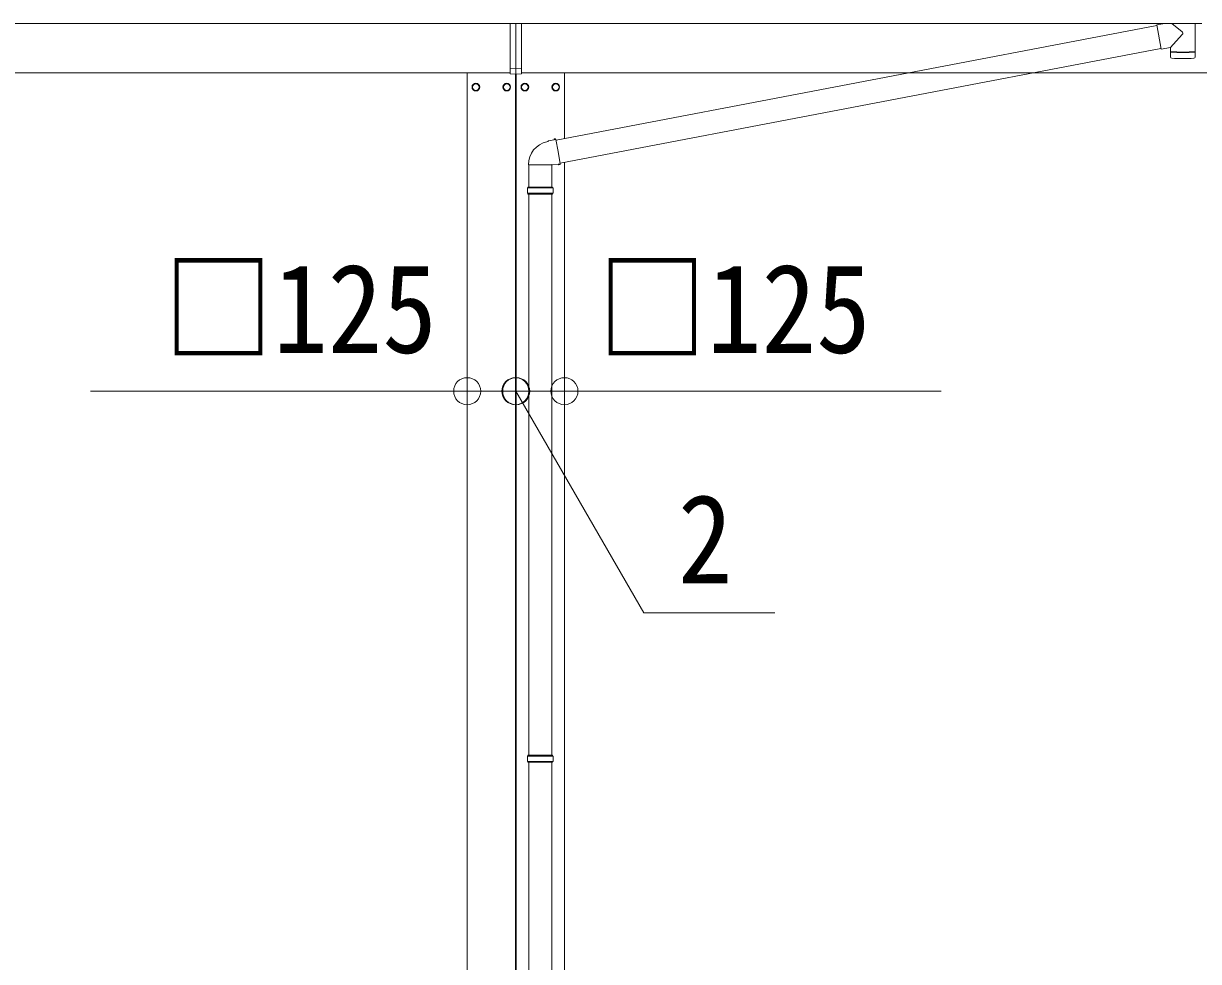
# Model space of a CAD drawing. Units: millimetres at full size, sheet at 1:70; some dimension numbers follow another scale. Extents: x -19675 to 19675, y -13580 to 13580.
# Drawn here: x -10950 to -7905, y -7955 to -5524 of the extents above; entities that cross this region are included whole.
import ezdxf
from ezdxf.enums import TextEntityAlignment as Align

# ---------------------------------------------------------------- set-up
doc = ezdxf.new("R2010")
doc.units = ezdxf.units.MM
doc.header["$LTSCALE"] = 70
doc.header["$PDMODE"] = 32
doc.header["$PDSIZE"] = 70
for name, color, linetype, lineweight in [('0-2_TEXT1', 4, 'Continuous', 9), ('0-8_TABLE1', 6, 'Continuous', 9), ('0-9_DIM1', 7, 'Continuous', 9)]:
    doc.layers.add(name, color=color, linetype=linetype, lineweight=lineweight)
doc.styles.add('ＭＳ ゴシック', font='')
doc.styles.get('ＭＳ ゴシック').set_extended_font_data('MS Gothic')

msp = doc.modelspace()

# ---------------------------------------------------------------- linework, layer by layer
at = {"layer": '0-2_TEXT1'}
for p, q in [((-11451.32, -5524.22), (-7896.32, -5524.22)), ((-9688.82, -5641.78), (-9688.82, -5525.24)), ((-9658.82, -5641.78), (-9658.82, -5525.24)), ((-9688.82, -5652.13), (-11458.82, -5652.13)), ((-9799.82, -9652.13), (-9799.82, -5652.33)), ((-9688.82, -5654.47), (-9673.82, -5655.13)), ((-9674.82, -5655.1), (-9674.82, -9652.13)), ((-9658.82, -5641.78), (-9673.82, -5641.13)), ((-9672.82, -9652.13), (-9672.82, -5655.1)), ((-9658.82, -5654.47), (-9658.82, -5641.78)), ((-1969.96, -5652.13), (-9658.82, -5652.13)), ((-9547.82, -5652.33), (-9547.82, -5822.57)), ((-9768.72, -5688.88), (-9768.82, -5688.88)), ((-9768.72, -5689.38), (-9768.82, -5689.38)), ((-9705.91, -5688.88), (-9705.81, -5688.88)), ((-9705.91, -5689.38), (-9705.81, -5689.38)), ((-9641.72, -5688.88), (-9641.82, -5688.88)), ((-9641.72, -5689.38), (-9641.82, -5689.38)), ((-9579.41, -5688.88), (-9579.31, -5688.88)), ((-9579.41, -5689.38), (-9579.31, -5689.38)), ((-9579.32, -5694.03), (-9579.32, -5684.22)), ((-9578.82, -5684.22), (-9570.32, -5679.31)), ((-9547.82, -5883.66), (-9547.82, -9652.13))]:
    msp.add_line(p, q, dxfattribs=at)
for points in [[(-9688.82, -5654.47), (-9688.82, -5641.78), (-9673.82, -5641.13), (-9673.82, -5525.24)], [(-9658.82, -5654.47), (-9673.82, -5655.13), (-9673.82, -5641.13)], [(-9570.32, -5679.31), (-9561.82, -5684.22), (-9561.82, -5694.03), (-9570.32, -5698.94), (-9578.82, -5694.03)]]:
    msp.add_lwpolyline(points, dxfattribs=at)
for points in [[(-9777.32, -5679.31), (-9785.82, -5684.22), (-9785.82, -5694.03), (-9777.32, -5698.94), (-9768.82, -5694.03), (-9768.82, -5684.22)], [(-9697.32, -5679.31), (-9688.82, -5684.22), (-9688.82, -5694.03), (-9697.32, -5698.94), (-9705.82, -5694.03), (-9705.82, -5684.22)], [(-9650.32, -5679.31), (-9658.82, -5684.22), (-9658.82, -5694.03), (-9650.32, -5698.94), (-9641.82, -5694.03), (-9641.82, -5684.22)]]:
    msp.add_lwpolyline(points, close=True, dxfattribs=at)
for centre, radius in [((-9777.32, -5689.13), 10), ((-9777.32, -5689.13), 8.5), ((-9697.32, -5689.13), 10), ((-9697.32, -5689.13), 8.5), ((-9650.32, -5689.13), 10), ((-9650.32, -5689.13), 8.5), ((-9570.32, -5689.13), 10), ((-9570.32, -5689.13), 8.5)]:
    msp.add_circle(centre, radius, dxfattribs=at)
for centre, start, end in [((-9777.32, -5689.13), 171.25399, 188.74601), ((-9777.32, -5689.13), 111.25399, 128.74601), ((-9777.32, -5689.13), 51.25399, 68.74601), ((-9777.32, -5689.13), 1.66581, 8.74601), ((-9777.32, -5689.13), 351.25399, 358.33419), ((-9697.32, -5689.13), 171.25399, 178.33419), ((-9697.32, -5689.13), 181.66581, 188.74601), ((-9697.32, -5689.13), 111.25399, 128.74601), ((-9697.32, -5689.13), 51.25399, 68.74601), ((-9697.32, -5689.13), 351.25399, 8.74601), ((-9650.32, -5689.13), 171.25399, 188.74601), ((-9650.32, -5689.13), 111.25399, 128.74601), ((-9650.32, -5689.13), 51.25399, 68.74601), ((-9650.32, -5689.13), 1.66581, 8.74601), ((-9650.32, -5689.13), 351.25399, 358.33419), ((-9570.82, -5689.13), 171.25399, 178.33419), ((-9570.82, -5689.13), 181.66581, 188.74601), ((-9570.32, -5689.13), 111.25399, 128.74601), ((-9570.32, -5689.13), 51.25399, 68.74601), ((-9570.32, -5689.13), 351.25399, 8.74601), ((-9777.32, -5689.13), 231.25399, 248.74601), ((-9777.32, -5689.13), 291.25399, 308.74601), ((-9697.32, -5689.13), 231.25399, 248.74601), ((-9697.32, -5689.13), 291.25399, 308.74601), ((-9650.32, -5689.13), 231.25399, 248.74601), ((-9650.32, -5689.13), 291.25399, 308.74601), ((-9570.32, -5689.13), 231.25399, 248.74601), ((-9570.32, -5689.13), 291.25399, 308.74601)]:
    msp.add_arc(centre, 8.6, start, end, dxfattribs=at)
at = {"layer": '0-8_TABLE1'}
for p, q in [((-9799.82, -6477.15), (-10776.22, -6477.15)), ((-9674.82, -6477.15), (-9799.82, -6477.15)), ((-9674.82, -6477.15), (-9672.82, -6477.15)), ((-9673.82, -6477.15), (-9342.39, -7051.19)), ((-9672.82, -6477.15), (-9547.82, -6477.15)), ((-9547.82, -6477.15), (-8571.41, -6477.15)), ((-9342.39, -7051.19), (-9002.64, -7051.19))]:
    msp.add_line(p, q, dxfattribs=at)
for p in [(-9799.82, -6477.15), (-9674.82, -6477.15), (-9672.82, -6477.15), (-9547.82, -6477.15)]:
    msp.add_point(p, dxfattribs=at)
at = {"layer": '0-9_DIM1'}
for p, q in [((-8012.41, -5529.71), (-9569.39, -5826.69)), ((-8012.73, -5527.89), (-7991.93, -5524.22)), ((-8012.73, -5527.89), (-8001.67, -5590.62)), ((-7974.06, -5524.22), (-7947.2, -5545.46)), ((-7913.32, -5524.22), (-7913.32, -5597.28)), ((-7977.32, -5586.33), (-7946.92, -5552.79)), ((-8001.99, -5588.8), (-9558.97, -5885.78)), ((-7977.32, -5586.33), (-8001.67, -5590.62)), ((-7977.35, -5598.28), (-7977.12, -5611.26)), ((-7977.32, -5586.33), (-7977.32, -5597.28)), ((-7972.84, -5597.56), (-7972.82, -5598.56)), ((-7917.79, -5597.56), (-7917.81, -5598.56)), ((-7913.51, -5611.26), (-7913.29, -5598.28)), ((-9591.03, -5830.32), (-9593.15, -5830.77)), ((-9589.34, -5828.69), (-9591.03, -5830.32)), ((-9574.42, -5823.52), (-9574.83, -5825.86)), ((-9570.85, -5822.89), (-9574.42, -5823.52)), ((-9569.71, -5824.87), (-9570.85, -5822.89)), ((-9569.71, -5824.87), (-9564.18, -5856.24)), ((-9558.65, -5887.6), (-9564.18, -5856.24)), ((-9640.91, -5890.14), (-9579.72, -5890.14)), ((-9640.32, -5890.14), (-9640.32, -5948.13)), ((-9578.4, -5890.73), (-9580.61, -5889.75)), ((-9580.32, -5890.14), (-9580.32, -5948.13)), ((-9563.8, -5888.42), (-9578.4, -5890.73)), ((-9558.65, -5887.6), (-9563.8, -5888.42)), ((-9562.61, -5890.48), (-9563.8, -5888.42)), ((-9559.05, -5889.86), (-9562.61, -5890.48)), ((-9558.65, -5887.6), (-9559.05, -5889.86)), ((-9577.32, -5950.13), (-9643.32, -5950.13)), ((-9577.32, -5964.13), (-9643.32, -5964.13)), ((-9578.32, -5948.13), (-9642.32, -5948.13)), ((-9642.32, -5948.13), (-9642.32, -5950.13)), ((-9642.32, -5966.13), (-9642.32, -5964.13)), ((-9578.32, -5966.13), (-9642.32, -5966.13)), ((-9640.32, -5966.13), (-9640.32, -7420.63)), ((-9580.32, -5966.13), (-9580.32, -7420.63)), ((-9578.32, -5948.13), (-9578.32, -5950.13)), ((-9578.32, -5966.13), (-9578.32, -5964.13)), ((-9577.32, -7422.62), (-9643.32, -7422.62)), ((-9578.32, -7420.62), (-9642.32, -7420.62)), ((-9642.32, -7420.62), (-9642.32, -7422.62)), ((-9578.32, -7420.62), (-9578.32, -7422.62)), ((-9577.32, -7436.62), (-9643.32, -7436.62)), ((-9642.32, -7438.62), (-9642.32, -7436.62)), ((-9578.32, -7438.62), (-9642.32, -7438.62)), ((-9640.32, -7438.62), (-9640.32, -8943.13)), ((-9580.32, -7438.62), (-9580.32, -8943.13)), ((-9578.32, -7438.62), (-9578.32, -7436.62))]:
    msp.add_line(p, q, dxfattribs=at)
msp.add_lwpolyline([(-9569.71, -5824.87), (-9574.83, -5825.86), (-9589.34, -5828.69)], dxfattribs=at)
for centre, radius, start, end in [((-7950.46, -5549.25), 5, 315.02601, 49.34449), ((-7945.32, -5117.54), 480.8, 266.18381, 273.81619), ((-7945.32, -5118.54), 480.8, 266.18381, 273.81619), ((-7973.7, -5611.03), 3.43, 183.90213, 262.99006), ((-7945.31, -5095.56), 519.67, 266.82198, 273.17643), ((-7916.94, -5611.02), 3.43, 277.08355, 356.08693), ((-9580.61, -5889.75), 60.3, 102, 180.37505), ((-9594.57, -5957.13), 49.25, 171.82876, 180.00002), ((-9594.57, -5957.13), 49.25, 180.00002, 188.17127), ((-9626.07, -5957.13), 49.25, 359.99998, 8.17124), ((-9626.07, -5957.13), 49.25, 351.82873, 359.99998), ((-9594.57, -7429.62), 49.25, 171.82876, 180.00002), ((-9626.07, -7429.62), 49.25, 359.99998, 8.17124), ((-9594.57, -7429.62), 49.25, 180.00002, 188.17127), ((-9626.07, -7429.62), 49.25, 351.82873, 359.99998)]:
    msp.add_arc(centre, radius, start, end, dxfattribs=at)

# ---------------------------------------------------------------- texts
at = {"layer": '0-8_TABLE1', "color": 7, "style": 'ＭＳ ゴシック', "width": 0.9}
for s, p in [('□125', (-10585.87, -6447.19)), ('□125', (-9461.76, -6447.19)), ('2', (-9253.62, -7044.67))]:
    msp.add_text(s, height=230.9, dxfattribs=at).set_placement(p, align=Align.BOTTOM_LEFT)

doc.saveas('drawing.dxf')
